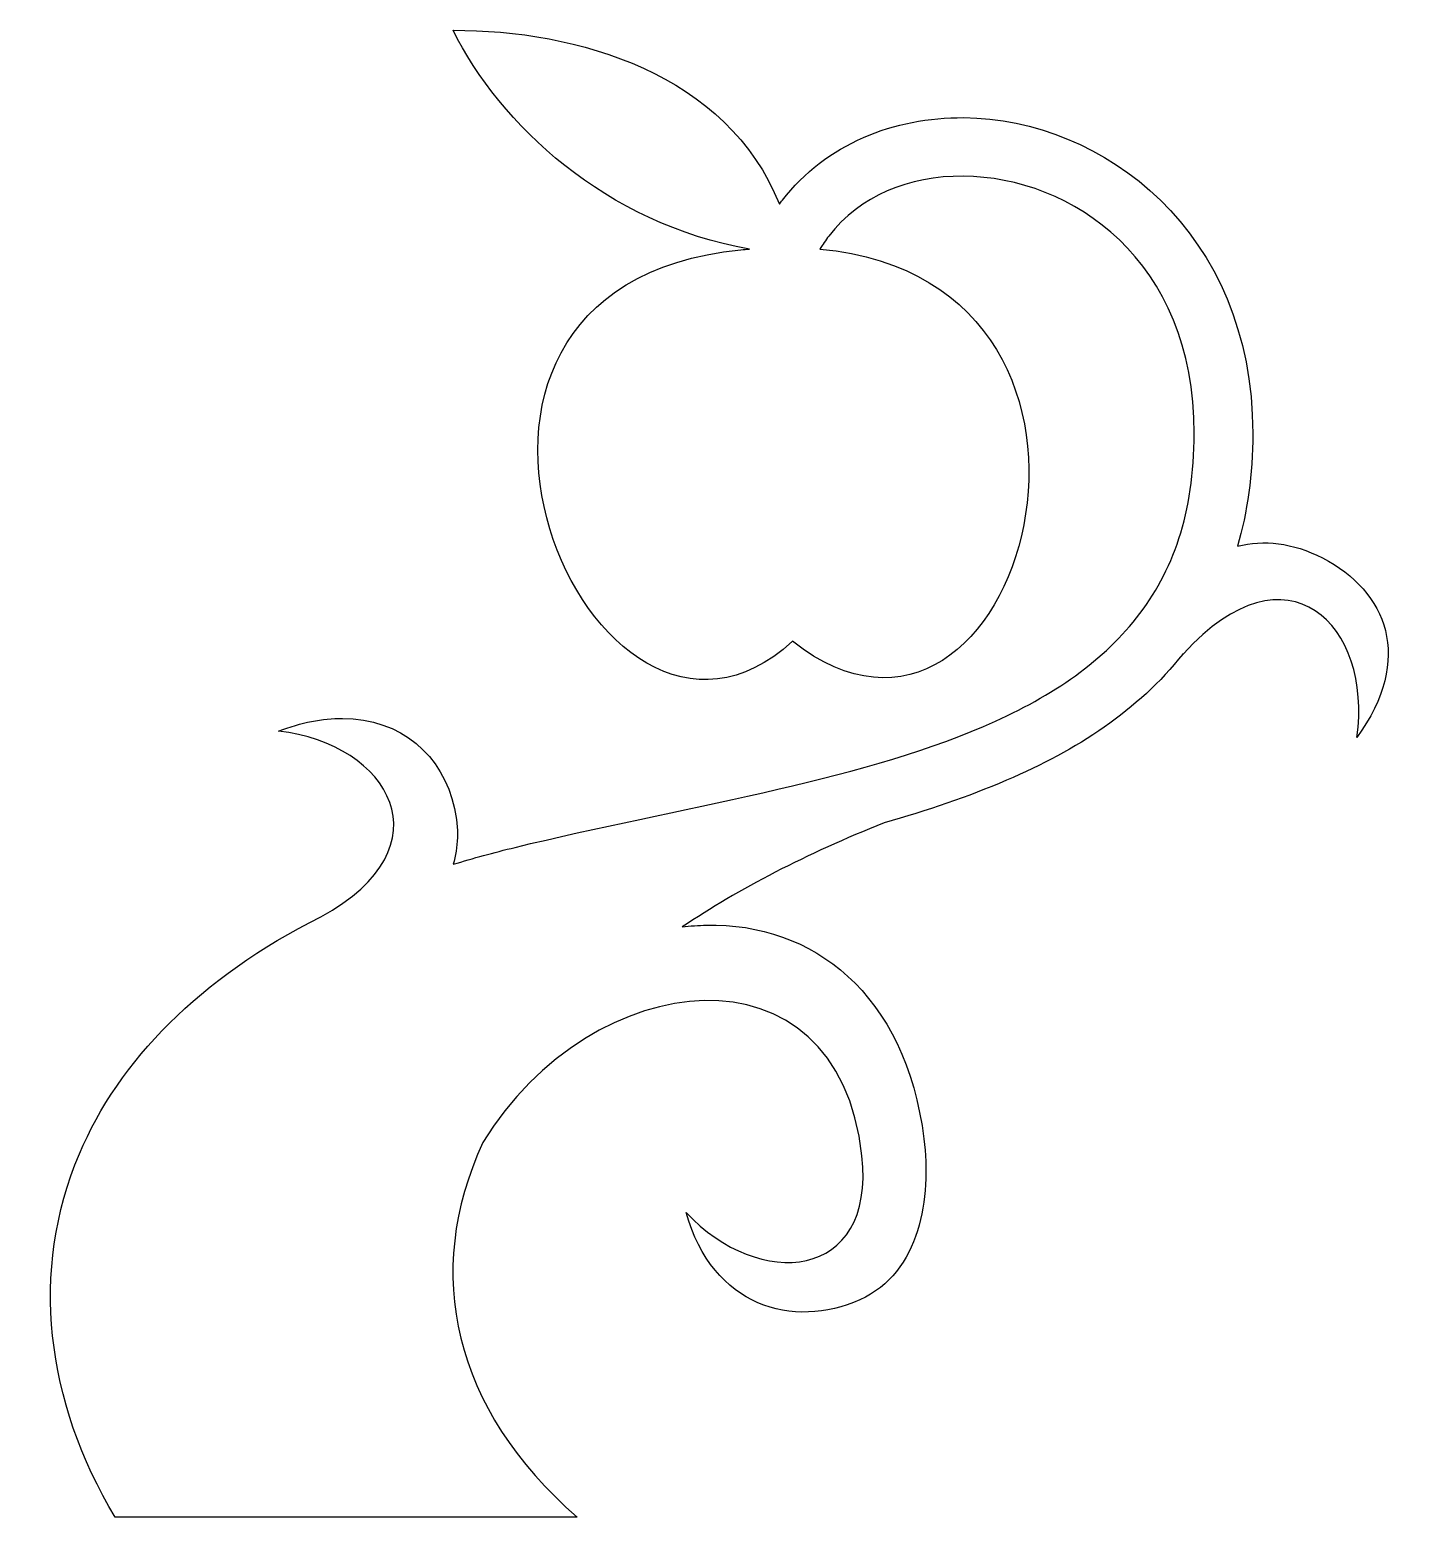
# Model space of a CAD drawing. Header units: centimetres. Extents: x -8.7 to 9.9, y -10 to 10.
import ezdxf

# ---------------------------------------------------------------- set-up
doc = ezdxf.new("R2010")
doc.units = ezdxf.units.CM
doc.header["$MEASUREMENT"] = 0
doc.layers.add('Layer 1', color=7, linetype='Continuous')

msp = doc.modelspace()

# ---------------------------------------------------------------- linework, layer by layer
at = {"layer": 'Layer 1'}
msp.add_open_spline([(-3.05191, 10.00962), (-2.42487, 8.74458), (-0.99403, 7.40136), (0.93823, 7.06575), (0.93823, 7.06575), (0.89944, 7.06263), (0.86047, 7.05913), (0.821, 7.05521), (0.821, 7.05521), (-4.27306, 6.55291), (-1.17283, -0.69556), (1.51538, 1.78818), (1.51538, 1.78818), (4.57576, -0.62986), (6.62884, 6.62383), (1.88435, 7.06575), (1.88435, 7.06575), (1.92213, 7.1274), (1.96177, 7.1858), (2.00428, 7.24104), (2.00428, 7.24104), (2.41963, 7.78054), (3.08159, 8.0526), (3.81227, 8.04615), (3.81227, 8.04615), (5.27364, 8.03316), (6.91954, 6.92503), (6.91954, 4.58441), (6.91954, 4.58441), (6.91954, 3.50386), (6.63208, 2.72438), (6.1447, 2.10304), (6.1447, 2.10304), (5.65724, 1.48165), (4.95101, 1.01342), (4.0837, 0.64032), (4.0837, 0.64032), (2.34904, -0.10584), (0.00201, -0.44677), (-2.2178, -0.98576), (-2.2178, -0.98576), (-2.5048, -1.05546), (-2.78116, -1.13166), (-3.04796, -1.21372), (-3.04796, -1.21372), (-2.98365, -0.98546), (-2.97206, -0.73511), (-3.03219, -0.46136), (-3.03219, -0.46136), (-3.18931, 0.25423), (-3.75141, 0.74705), (-4.54096, 0.7497), (-4.54096, 0.7497), (-4.80421, 0.75054), (-5.09294, 0.69623), (-5.40017, 0.57837), (-5.40017, 0.57837), (-3.90844, 0.40658), (-3.09156, -0.97442), (-4.82829, -1.91882), (-4.82829, -1.91882), (-6.4682, -2.74152), (-7.54492, -3.85517), (-8.07788, -5.11043), (-8.07788, -5.11043), (-8.74637, -6.68498), (-8.53102, -8.44035), (-7.59818, -10.00057), (-7.59818, -10.00057), (-7.59818, -10.00057), (-1.381, -10.00056), (-1.381, -10.00056), (-1.381, -10.00056), (-3.04925, -8.5445), (-3.46503, -6.71121), (-2.6487, -4.95622), (-2.6487, -4.95622), (-1.18927, -2.56361), (2.13214, -2.20029), (2.4497, -5.13683), (2.4497, -5.13683), (2.63385, -6.8276), (1.06094, -6.94702), (0.08564, -5.90112), (0.08564, -5.90112), (0.43614, -7.1697), (1.52863, -7.47327), (2.42073, -7.0752), (2.42073, -7.0752), (3.24102, -6.70918), (3.38132, -5.68745), (3.28391, -4.91021), (3.28391, -4.91021), (3.03752, -2.94518), (1.77978, -2.0007), (0.35716, -2.03225), (0.35716, -2.03225), (0.24946, -2.03461), (0.14084, -2.04372), (0.03162, -2.05726), (0.03162, -2.05726), (0.79591, -1.5442), (1.70147, -1.07167), (2.74749, -0.65657), (2.74749, -0.65657), (3.32342, -0.49228), (3.87734, -0.30586), (4.3947, -0.08334), (4.3947, -0.08334), (5.33829, 0.32265), (6.16871, 0.85464), (6.76526, 1.61531), (6.76526, 1.61531), (6.76737, 1.61797), (6.76977, 1.6205), (6.77188, 1.6232), (6.77188, 1.6232), (6.77188, 1.6232), (6.77715, 1.62054), (6.77715, 1.62054), (6.77715, 1.62054), (8.16785, 3.16018), (9.33055, 2.00014), (9.10693, 0.49128), (9.10693, 0.49128), (9.88029, 1.55623), (9.51318, 2.4601), (8.64561, 2.90932), (8.64561, 2.90932), (8.2408, 3.11902), (7.85707, 3.15335), (7.50185, 3.06618), (7.50185, 3.06618), (7.6351, 3.52396), (7.70742, 4.02909), (7.70742, 4.58423), (7.70742, 4.58423), (7.70742, 7.30499), (5.68968, 8.81735), (3.82012, 8.83392), (3.82012, 8.83392), (2.88534, 8.84223), (1.96452, 8.48169), (1.37965, 7.72174), (1.37965, 7.72174), (1.36607, 7.70416), (1.35321, 7.68569), (1.34001, 7.66776), (1.34001, 7.66776), (0.64247, 9.42169), (-1.38134, 10.01694), (-3.05199, 10.00935), (-3.05199, 10.00935), (-3.05199, 10.00935), (-3.05191, 10.00962), (-3.05191, 10.00962)], degree=3, knots=[0, 0, 0, 0, 0.025, 0.025, 0.025, 0.025, 0.05, 0.05, 0.05, 0.05, 0.075, 0.075, 0.075, 0.075, 0.1, 0.1, 0.1, 0.1, 0.125, 0.125, 0.125, 0.125, 0.15, 0.15, 0.15, 0.15, 0.175, 0.175, 0.175, 0.175, 0.2, 0.2, 0.2, 0.2, 0.225, 0.225, 0.225, 0.225, 0.25, 0.25, 0.25, 0.25, 0.275, 0.275, 0.275, 0.275, 0.3, 0.3, 0.3, 0.3, 0.325, 0.325, 0.325, 0.325, 0.35, 0.35, 0.35, 0.35, 0.375, 0.375, 0.375, 0.375, 0.4, 0.4, 0.4, 0.4, 0.425, 0.425, 0.425, 0.425, 0.45, 0.45, 0.45, 0.45, 0.475, 0.475, 0.475, 0.475, 0.5, 0.5, 0.5, 0.5, 0.525, 0.525, 0.525, 0.525, 0.55, 0.55, 0.55, 0.55, 0.575, 0.575, 0.575, 0.575, 0.6, 0.6, 0.6, 0.6, 0.625, 0.625, 0.625, 0.625, 0.65, 0.65, 0.65, 0.65, 0.675, 0.675, 0.675, 0.675, 0.7, 0.7, 0.7, 0.7, 0.725, 0.725, 0.725, 0.725, 0.75, 0.75, 0.75, 0.75, 0.775, 0.775, 0.775, 0.775, 0.8, 0.8, 0.8, 0.8, 0.825, 0.825, 0.825, 0.825, 0.85, 0.85, 0.85, 0.85, 0.875, 0.875, 0.875, 0.875, 0.9, 0.9, 0.9, 0.9, 0.925, 0.925, 0.925, 0.925, 0.95, 0.95, 0.95, 0.95, 1, 1, 1, 1], dxfattribs=at)

doc.saveas('drawing.dxf')
